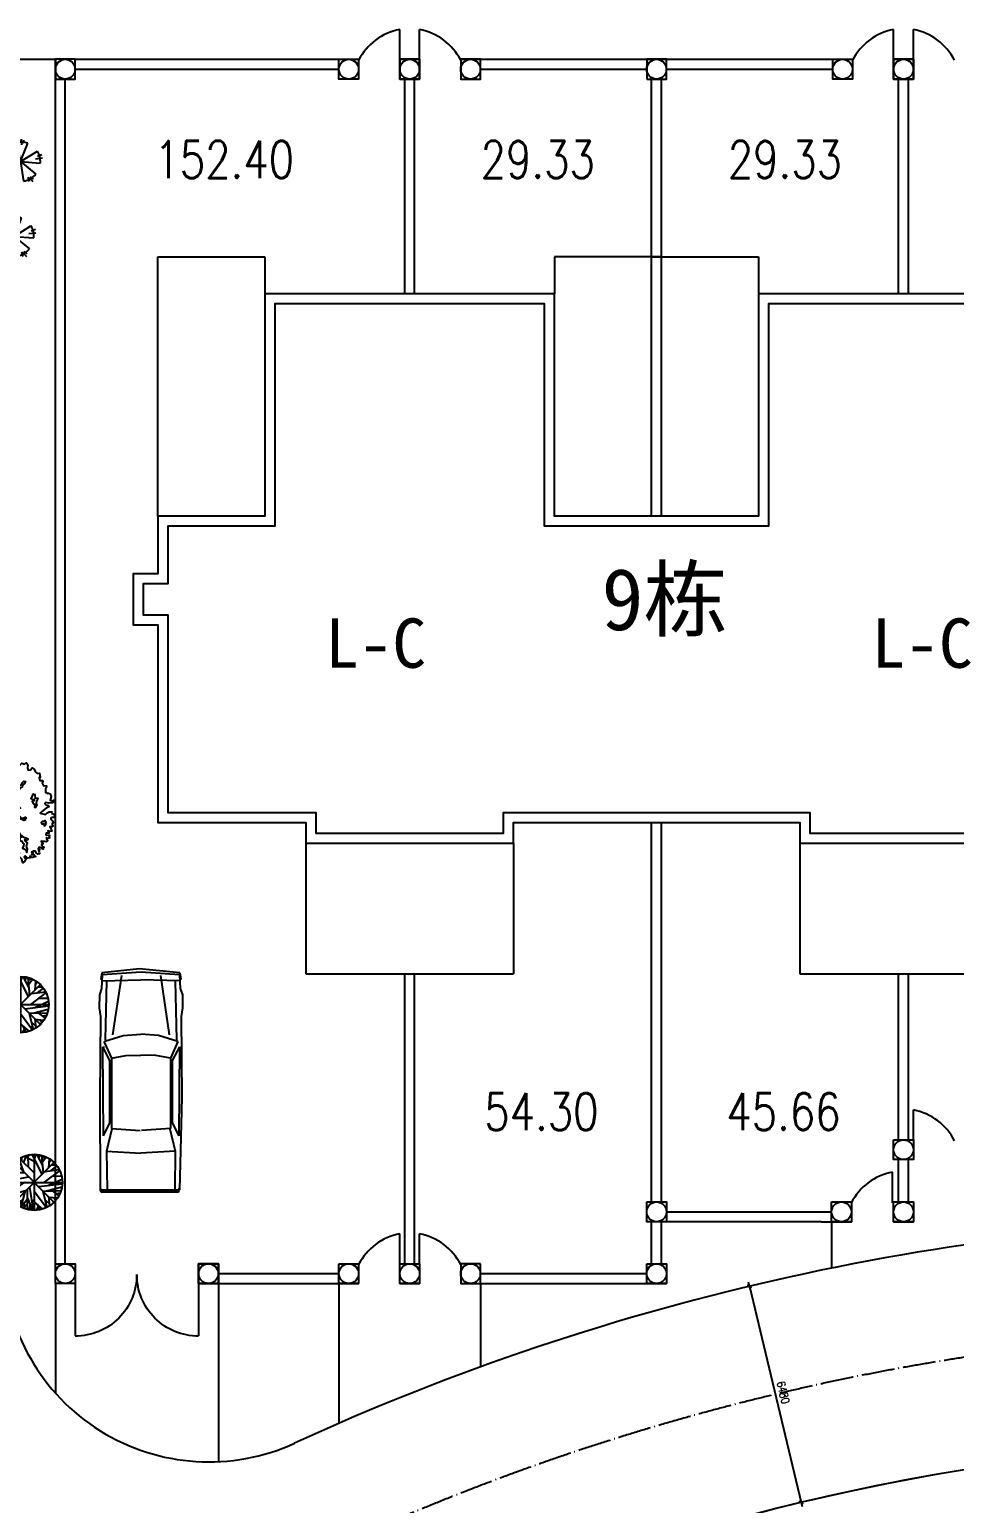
# Model space of a CAD drawing. Extents: x 1035948 to 1665131, y -158296 to 142149.
# Drawn here: x 1466764 to 1493738, y -40673 to 2300 of the extents above; entities that cross this region are included whole.
import ezdxf
from ezdxf.enums import TextEntityAlignment as Align

# ---------------------------------------------------------------- set-up
doc = ezdxf.new("R2010")
doc.units = 0
doc.header["$LTSCALE"] = 200
doc.header["$MEASUREMENT"] = 0
doc.linetypes.add('ACAD_ISO04W100', pattern=[30.5, 24, -3, 0.5, -3])
doc.layers.get('0').update_dxf_attribs({"linetype": 'CONTINUOUS'})
doc.layers.get('DEFPOINTS').update_dxf_attribs({"linetype": 'CONTINUOUS'})
for name, color, linetype in [('CH1', 7, 'CONTINUOUS'), ('DL', 21, 'CONTINUOUS'), ('LH', 62, 'CONTINUOUS'), ('LMLK', 123, 'CONTINUOUS'), ('WINDOW', 2, 'CONTINUOUS'), ('WLL1', 7, 'CONTINUOUS'), ('ZXX', 6, 'ACAD_ISO04W100'), ('凤尾兰', 7, 'CONTINUOUS'), ('合欢', 7, 'CONTINUOUS'), ('红枫', 7, 'CONTINUOUS'), ('院子', 140, 'CONTINUOUS')]:
    doc.layers.add(name, color=color, linetype=linetype)
doc.styles.add('DIM', font='txt')
doc.styles.add('DIM_FONT', font='SIMPLEX.shx', dxfattribs={"width": 0.8})
doc.styles.add('H1', font='SimSun.ttf')
doc.dimstyles.new('DIMN80', dxfattribs={"dimscale": 0.8, "dimtxt": 300, "dimasz": 1, "dimexe": 250, "dimexo": 300, "dimgap": 150, "dimtad": 1, "dimdec": 0, "dimzin": 0, "dimdsep": 46, "dimtxsty": 'DIM_FONT', "dimblk": '_DIMX', "dimcen": 0.09, "dimclrt": 7, "dimadec": 0, "dimazin": 0, "dimtfac": 1, "dimtdec": 0, "dimtix": 1, "dimtmove": 2, "dimatfit": 3, "dimldrblk": '_DIMX', "dimfxl": 0, "dimtolj": 1, "dimtzin": 0, "dimarcsym": 0})

# ---------------------------------------------------------------- blocks, each defined once
blk = doc.blocks.new('ZW08')
at = {"layer": '红枫', "color": 1}
for p, q in [((-9, 1990), (-9, -1812)), ((-1588, 1129), (-1047, 1129)), ((-1460, 1300), (-1293, 1136)), ((-1399, 1243), (-1415, 1365)), ((1322, 1420), (-1339, -1242)), ((1322, -1242), (-1339, 1420)), ((-1282, 1501), (-1164, 1458)), ((-1181, 1579), (-1125, 1215)), ((-1042, 1687), (-746, 836)), ((-997, 1708), (-16, 728)), ((-847, 1565), (-841, 1794)), ((-707, 1422), (-534, 1915)), ((-679, 1858), (-10, 1515)), ((-406, 1830), (-261, 1973)), ((-400, 1107), (-406, 1951)), ((-177, 1980), (514, 621)), ((68, 1830), (-55, 1987)), ((7, 1629), (107, 1980)), ((570, 1215), (163, 1980)), ((302, 1722), (397, 1944)), ((615, 707), (509, 1915)), ((531, 1708), (726, 1837)), ((553, 1472), (799, 1808)), ((994, 1701), (949, 1057)), ((977, 1436), (1128, 1615)), ((1139, 886), (1541, 1200)), ((1167, 1265), (1468, 1279)), ((-1910, 89), (1892, 89)), ((-1901, 178), (-389, 471)), ((-1031, 743), (-1884, 385)), ((-1443, 85), (-1878, -230)), ((-1867, 492), (-1148, 328)), ((-1817, 657), (-1499, 557)), ((-1784, 750), (-668, 750)), ((-1745, 864), (-1521, 757)), ((-1739, -695), (-651, 92)), ((-1694, 957), (-1282, 750)), ((1713, 893), (654, 99)), ((732, 828), (1680, 957)), ((921, -123), (1875, 314)), ((1212, 514), (1836, 521)), ((-1901, -65), (-1728, -123)), ((-1862, -301), (-1164, -280)), ((-1817, -494), (-1443, -480)), ((-1678, -487), (-1767, -609)), ((-1694, -780), (-540, -437)), ((-1243, -830), (-1639, -880)), ((-1505, -523), (-1600, -745)), ((-1482, -866), (-1577, -973)), ((-1036, -938), (-1533, -1038)), ((-1148, -623), (-1404, -1195)), ((-640, -552), (-913, -1581)), ((-478, -387), (-473, -1738)), ((-473, -930), (-133, -1796)), ((-328, -230), (-88, -1803)), ((-10, -516), (810, -1617)), ((286, -201), (1881, -1)), ((581, -501), (838, -1603)), ((587, -501), (1808, -459)), ((827, -494), (1859, -223)), ((955, -866), (1016, -1495)), ((988, -902), (1563, -966)), ((1200, -487), (1652, -830)), ((1306, -945), (1451, -1116)), ((1446, -673), (1753, -616)), ((-1393, -1009), (-1488, -1095)), ((-791, -1109), (-1237, -1360)), ((-841, -1302), (-1109, -1452)), ((-473, -1059), (-886, -1588)), ((-473, -1410), (-802, -1631)), ((-690, -1352), (-640, -1688)), ((-278, -1417), (-372, -1767)), ((-211, -1581), (-306, -1774)), ((-205, -1059), (559, -1717)), ((258, -1595), (113, -1796)), ((180, -1388), (325, -1767)), ((715, -1066), (1111, -1445)), ((776, -1331), (721, -1653))]:
    blk.add_line(p, q, dxfattribs=at)
blk.add_circle((-9, 89), 1901, dxfattribs=at)
blk = doc.blocks.new('ZW04')
at = {"layer": '合欢', "color": 3, "linetype": 'ByBlock', "elevation": 4620}
for points in [[(-149, -2071), (-241, -2195), (-299, -2255), (-275, -2313), (-333, -2364), (-399, -2296), (-409, -2221), (-508, -2170), (-433, -2102), (-501, -2020), (-583, -1996), (-627, -2170), (-627, -2129), (-566, -2212), (-675, -2287), (-751, -2255), (-760, -2163), (-751, -2088), (-811, -2044), (-751, -2003), (-794, -1935), (-901, -1962), (-952, -2071), (-1020, -2095), (-986, -2163), (-1085, -2153), (-1129, -2112), (-1112, -2027), (-1129, -1952), (-1085, -1870), (-1129, -1828), (-1194, -1819), (-1146, -1727), (-1054, -1644), (-1010, -1518), (-1003, -1409), (-935, -1317), (-1044, -1358), (-1078, -1501), (-1146, -1450), (-1245, -1501), (-1187, -1559), (-1304, -1676), (-1420, -1744), (-1338, -1853), (-1471, -1894), (-1488, -1811), (-1573, -1727), (-1621, -1768), (-1665, -1676), (-1604, -1627), (-1689, -1576), (-1638, -1460), (-1522, -1375), (-1529, -1266), (-1621, -1249), (-1648, -1341), (-1748, -1477), (-1798, -1416), (-1874, -1467), (-1915, -1450), (-1881, -1341), (-1932, -1334), (-1990, -1358), (-1990, -1300), (-1990, -1232), (-2024, -1200), (-1949, -1142), (-2058, -1125), (-2116, -1183), (-2157, -1091), (-2116, -1057), (-2107, -948), (-2225, -897), (-2216, -958), (-2276, -973), (-2308, -849), (-2250, -815), (-2174, -723), (-2225, -682), (-2150, -638), (-2157, -572), (-2259, -572), (-2301, -665), (-2352, -614), (-2342, -539), (-2267, -488), (-2291, -412), (-2216, -354), (-2140, -262), (-2124, -313), (-2250, -245), (-2250, -129), (-2318, -95), (-2301, -153), (-2359, -194), (-2393, -170), (-2492, 39), (-2383, 114), (-2267, 123), (-2216, 97), (-2167, 165), (-2065, 140), (-1983, 172), (-1932, 233), (-2024, 274), (-2124, 250), (-2191, 332), (-2242, 298), (-2318, 264), (-2492, 342), (-2410, 424), (-2335, 492), (-2383, 550), (-2335, 608), (-2400, 708), (-2376, 793), (-2276, 861), (-2184, 793), (-2092, 834), (-1990, 793), (-1915, 768), (-1874, 817), (-1990, 875), (-1939, 926), (-2000, 953), (-2107, 936), (-2107, 1052), (-2024, 1168), (-2107, 1236), (-2031, 1287), (-1966, 1319), (-1932, 1404), (-1881, 1379), (-1772, 1394), (-1714, 1404), (-1689, 1379), (-1631, 1428), (-1757, 1530), (-1832, 1496), (-1789, 1646), (-1689, 1646), (-1648, 1721), (-1556, 1697), (-1529, 1639), (-1454, 1714), (-1512, 1796), (-1512, 1806), (-1447, 1855), (-1389, 1789), (-1287, 1855), (-1296, 1906), (-1245, 1947), (-1221, 1898), (-1112, 1889), (-1153, 2049), (-1071, 2049), (-986, 2049), (-969, 2097), (-935, 2148), (-894, 2158), (-760, 2182), (-743, 2206), (-726, 2189), (-634, 2141), (-610, 2233), (-576, 2274), (-525, 2182), (-399, 2097), (-399, 2015), (-307, 1906), (-367, 1847), (-231, 1847), (-166, 1906), (-282, 1990), (-231, 2022), (-231, 2124), (-307, 2158), (-292, 2240), (-258, 2274), (-190, 2383), (-139, 2308), (-16, 2274), (18, 2417), (152, 2391), (186, 2281), (169, 2223), (244, 2189), (261, 2066), (319, 2049), (370, 2083), (487, 2158), (513, 2240), (571, 2291), (639, 2264), (664, 2189), (671, 2056), (739, 2066), (814, 2141), (930, 2097), (1015, 2148), (1066, 2073), (1049, 1930), (1081, 1838), (1183, 1855), (1248, 1940), (1333, 1889), (1391, 1763), (1483, 1704), (1568, 1721), (1585, 1537), (1551, 1530), (1576, 1404), (1627, 1404), (1692, 1411), (1709, 1387), (1709, 1379), (1678, 1287), (1736, 1185), (1767, 1195), (1852, 1185), (1852, 1135), (1811, 1052), (1818, 902), (1845, 902), (1903, 861), (1944, 868), (2012, 844), (2061, 734), (2020, 574), (2112, 533), (2163, 574), (2163, 499), (2104, 465), (1952, 448), (1835, 475), (1794, 424), (1828, 373), (1944, 356), (1952, 291), (1845, 233), (1644, 80), (1593, 22), (1818, -27), (1886, 39), (1978, 89), (2078, 80), (2071, 31)], [(2071, 31), (2170, -10), (2211, -95), (2163, -163), (2104, -163), (2037, -180), (2037, -221), (2112, -296), (2146, -395), (2104, -412), (2104, -454), (2136, -505), (2071, -555), (2003, -546), (2012, -580), (2071, -672), (2078, -730), (2003, -747), (1920, -723), (1969, -815), (1845, -822), (1835, -890), (1920, -907), (1986, -907), (1978, -999), (1995, -1023), (1920, -1040), (1852, -999), (1852, -1065), (1920, -1133), (1852, -1183), (1784, -1167), (1719, -1167), (1634, -1157), (1651, -1217), (1719, -1249), (1651, -1310), (1709, -1385), (1767, -1409), (1719, -1433), (1719, -1491), (1644, -1450), (1568, -1409), (1508, -1484), (1576, -1518), (1517, -1542), (1551, -1618), (1568, -1693), (1493, -1710), (1425, -1651), (1391, -1584), (1316, -1584), (1224, -1618), (1292, -1651), (1224, -1719), (1326, -1719), (1350, -1785), (1401, -1802), (1309, -1828), (1248, -1853), (1200, -1802), (1149, -1795), (1173, -1860), (1091, -1870), (1040, -1870), (1006, -1819), (964, -1778), (913, -1819), (964, -1870), (998, -1921), (940, -2003), (865, -2078), (838, -2044), (821, -1911), (746, -1843), (671, -1795), (722, -1651), (588, -1744), (613, -1870), (671, -1962), (622, -2071), (688, -2129), (613, -2187), (537, -2187), (554, -2088), (537, -1986), (438, -1836), (387, -1986), (421, -2071), (353, -2246), (363, -2287), (261, -2313), (212, -2221), (195, -2112), (103, -2078), (18, -2003), (-33, -2088), (11, -2246), (-64, -2313), (-149, -2262), (-108, -2180), (-149, -2071)]]:
    blk.add_lwpolyline(points, dxfattribs=at)
at = {"layer": '合欢', "color": 6, "linetype": 'ByBlock', "elevation": 4620}
for points in [[(28, 2107), (94, 1990), (129, 2031), (153, 1939), (53, 1914), (-31, 2031)], [(-813, 1314), (-785, 1370), (-869, 1482), (-925, 1454), (-1037, 1509), (-1066, 1538), (-1009, 1622), (-1066, 1679), (-1263, 1509), (-1179, 1314), (-1066, 1314), (-982, 1201), (-925, 1201), (-898, 1286)], [(114, 1398), (199, 1314), (339, 1398), (255, 1482), (283, 1509), (452, 1509), (479, 1679), (452, 1763), (339, 1735), (283, 1706), (199, 1679), (142, 1735), (87, 1679), (171, 1567), (114, 1509)], [(-1831, 1161), (-1773, 1111), (-1723, 1152), (-1639, 1161), (-1597, 1236), (-1479, 1202), (-1563, 1135), (-1630, 1094), (-1546, 1051), (-1673, 1010), (-1764, 1010), (-1798, 1077), (-1874, 1018)], [(1434, 441), (1451, 532), (1510, 649), (1393, 666), (1384, 800), (1283, 826), (1259, 750), (1192, 642), (1250, 608), (1343, 616), (1335, 541), (1259, 515), (1309, 416), (1376, 381), (1350, 273), (1410, 265), (1469, 374)], [(-1924, -422), (-1814, -371), (-1731, -405), (-1647, -364), (-1606, -330), (-1513, -379), (-1606, -431), (-1589, -498), (-1513, -446), (-1421, -364), (-1338, -230), (-1237, -245), (-1187, -204), (-1120, -120), (-1128, -271), (-1053, -280), (-1044, -154), (-994, -103), (-1019, -53), (-960, 31), (-1044, 64), (-1144, 22), (-1245, 39), (-1295, 14), (-1396, 31), (-1338, 89), (-1362, 139), (-1446, 89), (-1522, 22), (-1479, -62), (-1572, -120), (-1639, -120), (-1664, -187), (-1513, -170), (-1371, -137), (-1446, -230), (-1546, -221), (-1689, -245), (-1764, -304)], [(-642, -355), (-701, -431), (-692, -597), (-617, -699), (-584, -664), (-558, -748), (-651, -840), (-684, -740), (-768, -748), (-759, -857), (-843, -974), (-919, -974), (-885, -832), (-910, -673), (-818, -597), (-793, -446), (-826, -355), (-751, -321)], [(1853, -397), (1786, -280), (1745, -321), (1678, -321), (1627, -371), (1694, -438), (1745, -405), (1761, -513), (1803, -489)], [(-1318, -1187), (-1290, -1102), (-1234, -933), (-1318, -906), (-1375, -906), (-1347, -991), (-1347, -1046), (-1431, -1102)], [(226, -1608), (310, -1608), (283, -1440), (226, -1411), (171, -1243), (199, -1130), (114, -1187), (142, -1383), (87, -1411), (2, -1411), (2, -1495), (171, -1524), (171, -1637), (226, -1749)], [(1008, -1375), (1049, -1226), (965, -1159), (941, -1083), (1000, -1116), (1091, -1075), (1032, -1049), (898, -1008), (823, -924), (814, -982), (732, -815), (630, -723), (639, -824), (648, -958), (689, -915), (740, -1033), (706, -1107), (814, -1159), (857, -1241), (907, -1267), (890, -1351), (840, -1451), (898, -1485), (991, -1535), (1024, -1636), (1049, -1502)], [(-441, -1753), (-467, -1660), (-517, -1627), (-450, -1593), (-534, -1526), (-575, -1576), (-660, -1561), (-701, -1627), (-593, -1712), (-575, -1645), (-500, -1770), (-617, -1828), (-508, -1912), (-357, -1820)]]:
    blk.add_lwpolyline(points, close=True, dxfattribs=at)
at = {"layer": '合欢', "color": 3, "linetype": 'ByBlock', "elevation": 4620}
blk.add_lwpolyline([(-131, 206), (-131, 131), (-31, 39), (28, 64), (94, 22), (170, -20), (211, 5), (304, 14), (345, -45), (412, -28), (496, -36), (546, -87), (563, -129), (656, -137), (732, -112), (807, -187), (898, -170), (957, -137), (1000, -170), (991, -196), (941, -237), (965, -263), (907, -288), (840, -263), (747, -213), (689, -245), (622, -271), (539, -221), (522, -154), (447, -154), (354, -213), (388, -297), (388, -405), (345, -397), (313, -455), (254, -530), (278, -623), (220, -656), (179, -706), (94, -757), (-14, -932), (-31, -874), (-31, -757), (28, -690), (19, -614), (77, -580), (112, -513), (70, -405), (86, -330), (129, -379), (187, -431), (153, -463), (196, -481), (278, -379), (204, -355), (220, -254), (179, -129), (129, -196), (53, -204), (3, -312), (-89, -321), (-106, -364), (-173, -422), (-173, -312), (-139, -237), (-115, -263), (-81, -179), (-173, -120), (-249, -170), (-333, -146), (-416, -79), (-500, -103), (-526, -154), (-593, -196), (-642, -120), (-651, 14), (-593, 47), (-541, 22), (-424, -3), (-357, 22), (-307, 89), (-357, 215), (-392, 247), (-467, 307), (-416, 357), (-500, 474), (-550, 433), (-608, 374), (-660, 508), (-726, 491), (-809, 491), (-843, 457), (-860, 407), (-943, 381), (-1019, 465), (-1077, 550), (-1137, 558), (-1137, 649), (-1070, 675), (-1027, 634), (-943, 642), (-876, 625), (-869, 591), (-818, 575), (-759, 616), (-684, 675), (-601, 649), (-642, 599), (-593, 575), (-517, 599), (-467, 683), (-483, 809), (-567, 817), (-558, 926), (-467, 993), (-407, 1027), (-424, 1111), (-491, 1169), (-550, 1152), (-601, 1060), (-651, 1085), (-601, 1219), (-584, 1345), (-651, 1411), (-508, 1420), (-500, 1319), (-459, 1260), (-374, 1228), (-325, 1060), (-249, 1111), (-215, 1051), (-299, 1035), (-299, 943), (-215, 943), (-148, 901), (-258, 826), (-307, 901), (-366, 850), (-340, 776), (-273, 666), (-333, 616), (-307, 558), (-258, 550), (-215, 541), (-115, 649), (-48, 616), (86, 550), (103, 608), (161, 591), (196, 541), (112, 483), (36, 448), (86, 398), (153, 424), (220, 483), (330, 491), (295, 575), (345, 634), (304, 768), (354, 792), (421, 750), (455, 776), (472, 850), (421, 977), (488, 1027), (581, 1068), (613, 1144), (697, 1202), (773, 1202), (814, 1245), (840, 1327), (898, 1379), (974, 1370), (924, 1278), (848, 1202), (831, 1118), (732, 1068), (606, 876), (589, 768), (555, 701), (522, 716), (455, 616), (514, 575), (656, 591), (598, 416), (488, 448), (412, 433), (479, 314), (715, 273), (756, 232), (639, 198), (397, 290), (304, 390), (211, 340), (271, 256), (129, 232), (70, 349), (-57, 390), (-14, 299), (-98, 290), (-148, 282)], close=True, dxfattribs=at)
blk = doc.blocks.new('ZW14')
at = {"layer": '凤尾兰', "color": 3}
for q in [(-1089, 1201), (-289, 1609), (605, 1522), (-1560, 348), (-1483, -540), (-798, -1344), (1368, 883), (243, -1545), (1252, -970), (1605, -79)]:
    blk.add_line((9, 37), q, dxfattribs=at)
for points in [[(-42, 1733), (-12, 1553)], [(58, 1862), (68, 1404)], [(237, 1762), (187, 1514)], [(-1705, 757), (-1147, 578)], [(-1486, 847), (-1316, 767)], [(-1446, 996), (-1197, 777)], [(1203, 270), (1771, 329)], [(1373, 488), (1721, 618)], [(-1406, -1044), (-1147, -875)], [(-1227, -1174), (-928, -805)], [(785, -1174), (1024, -1373)], [(596, -1213), (705, -1582)], [(695, -1273), (994, -1582)]]:
    blk.add_lwpolyline(points, dxfattribs=at)
for start, end in [(133.34534, 168.79343), (68.14374, 100.76711), (355.83311, 31.88748), (201.1526, 239.68261), (278.40482, 320.96423)]:
    blk.add_arc((9, 37), 1600, start, end, dxfattribs=at)
at = {"layer": '凤尾兰', "color": 3, "style": 'DIM_FONT', "width": 0.8, "flags": 9}
for tag in ['YSIZE', 'XSIZE']:
    blk.add_attdef(tag, (0, 80), '', height=0.5, dxfattribs=at)
at = {"layer": '凤尾兰', "color": 3, "width": 0.8, "flags": 9}
for tag in ['YSIZE', 'XSIZE']:
    blk.add_attdef(tag, (159, 228), '', height=0.5, dxfattribs=at)
blk = doc.blocks.new('M_F31')
for p, q in [((17, 943), (-81, -40)), ((62, 933), (0, 0)), ((17, 943), (167, 969)), ((62, 933), (397, 951)), ((167, 969), (187, 944)), ((209, 942), (187, -4)), ((205, 831), (1645, 862)), ((397, 951), (544, 1005)), ((544, 1005), (863, 1010)), ((863, 1010), (1071, 978)), ((1071, 978), (3045, 992)), ((1685, 895), (1534, 426)), ((1685, 895), (2090, 713)), ((1813, 931), (2142, 758)), ((1813, 931), (3975, 914)), ((2142, 758), (3656, 758)), ((3045, 992), (5289, 933)), ((3656, 758), (3975, 914)), ((3800, 698), (4344, 832)), ((4344, 832), (4396, -6)), ((4344, 832), (5286, 817)), ((5291, 884), (5291, -942)), ((5338, 883), (5338, -942)), ((80, 469), (1520, 684)), ((1534, 426), (1501, -3)), ((2023, 359), (2010, -4)), ((2090, 713), (2023, 359)), ((2090, 713), (3799, 713)), ((3799, 713), (3842, 9)), ((0, 0), (62, -942)), ((-81, -40), (17, -952)), ((209, -951), (187, -5)), ((1534, -434), (1501, -5)), ((2023, -368), (2010, -5)), ((3799, -722), (3842, -18)), ((4344, -841), (4396, -3)), ((80, -478), (1520, -693)), ((1676, -877), (1534, -434)), ((2090, -722), (2023, -368)), ((3800, -707), (4344, -841)), ((17, -952), (167, -978)), ((62, -942), (397, -960)), ((167, -978), (187, -953)), ((205, -840), (1645, -871)), ((397, -960), (544, -1014)), ((544, -1014), (863, -1018)), ((863, -1018), (1071, -987)), ((1071, -987), (3045, -1000)), ((1710, -892), (2090, -722)), ((1813, -940), (2142, -767)), ((1813, -940), (3975, -923)), ((2090, -722), (3799, -722)), ((2142, -767), (3656, -767)), ((3045, -1000), (5288, -992)), ((3656, -767), (3975, -923)), ((4344, -841), (5286, -826))]:
    blk.add_line(p, q)
for centre, radius, start, end in [((1700, 861), 25, 65.7961, 162.2571), ((5241, 884), 50, 0, 88.5082), ((5288, 883), 50, 0, 88.5082), ((200, -4), 12.5, 178.7004, 181.2996), ((1514, -4), 12.5, 175.5855, 184.4145), ((2022, -4), 12.5, 177.991, 182.009), ((1700, -870), 25, 197.7429, 294.2039), ((1828, -904), 12.5, 116.9382, 269.53), ((5241, -942), 50, 270.2142, 0), ((5288, -942), 50, 270.2142, 360)]:
    blk.add_arc(centre, radius, start, end)
at = {"linetype": 'Continuous', "style": 'DIM', "flags": 9}
for tag in ['XSIZE', 'YSIZE']:
    blk.add_attdef(tag, (0, 0), '', height=0.5, dxfattribs=at)
blk = doc.blocks.new('_DIMX')
blk.add_line((-150, 0), (150, 0))
at = {"const_width": 50}
blk.add_lwpolyline([(-70, -70), (70, 70)], dxfattribs=at)
blk = doc.blocks.new('*D612')
at = {"layer": 'DEFPOINTS', "color": 0}
for p in [(1487758, -34340), (1489264, -40643), (1489264, -40643)]:
    blk.add_point(p, dxfattribs=at)
at = {"layer": 'WLL1', "color": 0, "lineweight": -2}
for p, q in [((1487758, -34341), (1489264, -40642)), ((1487992, -34284), (1487953, -34294)), ((1489497, -40587), (1489458, -40596))]:
    blk.add_line(p, q, dxfattribs=at)
at = {"layer": 'WLL1', "color": 0, "lineweight": -2, "xscale": 0.8, "yscale": 0.8, "zscale": 0.8}
for p, rotation in [((1487758, -34340), 103.4365370263945), ((1489264, -40643), 283.4365370263945)]:
    blk.add_blockref('_DIMX', p, dxfattribs=dict(at, rotation=rotation))
at = {"layer": 'WLL1', "color": 7, "insert": (1488744, -37436), "char_height": 240, "attachment_point": 5, "rotation": 283.4365, "style": 'DIM_FONT'}
blk.add_mtext('\\A1;6480', dxfattribs=at)
blk = doc.blocks.new('M_A3PTU')
for p, q in [((-0.5, 0), (-0.499, -0.498)), ((0.5, 0), (0.499, -0.498))]:
    blk.add_line(p, q)
for centre, start, end in [((-0.498, -0.001), 269.885, 0.0763), ((0.498, -0.001), 179.9237, 270.115)]:
    blk.add_arc(centre, 0.498, start, end)

msp = doc.modelspace()

# ---------------------------------------------------------------- linework, layer by layer
at = {"layer": 'CH1'}
for p, q in [((1470506.90889, -4329.74546, -27056.10778), (1473626.90889, -4329.74546, -27056.10778)), ((1470506.90889, -11889.74546, -27056.10778), (1470506.90889, -4329.74546, -27056.10778)), ((1470506.90889, -4329.74546, -27056.10778), (1473626.90889, -4329.74546, -27056.10778)), ((1470506.90889, -11889.74546, -27056.10778), (1470506.90889, -4329.74546, -27056.10778)), ((1470506.90889, -11889.74546, -27056.10778), (1470506.90889, -4329.74546, -27056.10778)), ((1470506.90889, -4329.74546, -27056.10778), (1473626.90889, -4329.74546, -27056.10778)), ((1473626.90889, -4329.74546, -27056.10778), (1473626.90889, -5409.74546, -27056.10778)), ((1473626.90889, -4329.74546, -27056.10778), (1473626.90889, -5409.74546, -27056.10778)), ((1473626.90889, -4329.74546, -27056.10778), (1473626.90889, -5409.74546, -27056.10778)), ((1485194.90889, -4329.74546, -27056.10778), (1482074.90889, -4329.74546, -27056.10778)), ((1482074.90889, -4329.74546, -27056.10778), (1482074.90889, -5409.74546, -27056.10778)), ((1485194.90889, -4329.74546, -27056.10778), (1482074.90889, -4329.74546, -27056.10778)), ((1482074.90889, -4329.74546, -27056.10778), (1482074.90889, -5409.74546, -27056.10778)), ((1482074.90889, -4329.74546, -27056.10778), (1482074.90889, -5409.74546, -27056.10778)), ((1485194.90889, -4329.74546, -27056.10778), (1482074.90889, -4329.74546, -27056.10778)), ((1484906.90889, -4329.74546, -27056.10778), (1488026.90889, -4329.74546, -27056.10778)), ((1484906.90889, -4329.74546, -27056.10778), (1488026.90889, -4329.74546, -27056.10778)), ((1484906.90889, -4329.74546, -27056.10778), (1488026.90889, -4329.74546, -27056.10778)), ((1488026.90889, -4329.74546, -27056.10778), (1488026.90889, -5409.74546, -27056.10778)), ((1488026.90889, -4329.74546, -27056.10778), (1488026.90889, -5409.74546, -27056.10778)), ((1488026.90889, -4329.74546, -27056.10778), (1488026.90889, -5409.74546, -27056.10778)), ((1474826.90889, -21417.74546, -27056.10778), (1474826.90889, -23558.13668, -27056.10778)), ((1474826.90889, -21417.74546, -27056.10778), (1474826.90889, -23558.13668, -27056.10778)), ((1474826.90889, -21417.74546, -27056.10778), (1474826.90889, -25233.74546, -27056.10778)), ((1480874.90889, -21417.74546, -27056.10778), (1480874.90889, -23558.13668, -27056.10778)), ((1480874.90889, -21417.74546, -27056.10778), (1480874.90889, -23558.13668, -27056.10778)), ((1480874.90889, -21417.74546, -27056.10778), (1480874.90889, -25233.74546, -27056.10778)), ((1489226.90889, -21417.74546, -27056.10778), (1489226.90889, -23558.13668, -27056.10778)), ((1489226.90889, -21417.74546, -27056.10778), (1489226.90889, -23558.13668, -27056.10778)), ((1489226.90889, -21417.74546, -27056.10778), (1489226.90889, -25233.74546, -27056.10778)), ((1474826.90889, -25233.74546, -27056.10778), (1480874.90889, -25233.74546, -27056.10778)), ((1489226.90889, -25233.74546, -27056.10778), (1495274.90889, -25233.74546, -27056.10778))]:
    msp.add_line(p, q, dxfattribs=at)
at = {"layer": 'DL'}
for p, q in [((1465832.07416, 1430.25454), (1467520.38722, 1430.25454)), ((1465832.07416, 1430.25454), (1467520.38722, 1430.25454)), ((1465832.07416, 1430.25454), (1467520.38722, 1430.25454)), ((1465832.07416, 1430.25454), (1467520.38722, 1430.25454)), ((1490153.70816, -32457.74546), (1490153.70816, -33810.72129)), ((1467520.38722, -34257.74546), (1467520.38722, -37453.15213)), ((1467520.38722, -34257.74546), (1467520.38722, -37453.15213)), ((1472271.53435, -34257.74546), (1472271.53435, -39451.70592)), ((1475786.83085, -34257.74546), (1475786.83085, -38336.71377)), ((1479914.98694, -34257.74546), (1479914.98694, -36692.30678))]:
    msp.add_line(p, q, dxfattribs=at)
for centre, radius, start, end in [((1504499.02325, -104412.53276), 72044.45744, 90.3774857952, 114.6111131507), ((1471996.85164, -33457.99677), 6000, 181.505145277, 294.611113151), ((1504499.02325, -104412.53276), 65564.45744, 87.2555415692, 130.2854321035), ((1504499.02325, -104412.53276), 65564.45744, 95.3767803373, 105.6695798536)]:
    msp.add_arc(centre, radius, start, end, dxfattribs=at)
at = {"layer": 'LH'}
for points in [[(1467520.38722, 854.25454), (1468096.38722, 854.25454), (1468096.38722, 1430.25454), (1467520.38722, 1430.25454)], [(1467520.38722, 854.25454), (1468096.38722, 854.25454), (1468096.38722, 1430.25454), (1467520.38722, 1430.25454)], [(1467520.38722, 854.25454), (1468096.38722, 854.25454), (1468096.38722, 1430.25454), (1467520.38722, 1430.25454)], [(1467520.38722, 854.25454), (1468096.38722, 854.25454), (1468096.38722, 1430.25454), (1467520.38722, 1430.25454)], [(1467520.38722, 854.25454), (1468096.38722, 854.25454), (1468096.38722, 1430.25454), (1467520.38722, 1430.25454)], [(1467520.38722, 854.25454), (1468096.38722, 854.25454), (1468096.38722, 1430.25454), (1467520.38722, 1430.25454)], [(1475786.83085, 1430.25454), (1476362.83085, 1430.25454), (1476362.83085, 854.25454), (1475786.83085, 854.25454)], [(1475786.83085, 1430.25454), (1476362.83085, 1430.25454), (1476362.83085, 854.25454), (1475786.83085, 854.25454)], [(1475786.83085, 1430.25454), (1476362.83085, 1430.25454), (1476362.83085, 854.25454), (1475786.83085, 854.25454)], [(1475786.83085, 1430.25454), (1476362.83085, 1430.25454), (1476362.83085, 854.25454), (1475786.83085, 854.25454)], [(1475786.83085, 1430.25454), (1476362.83085, 1430.25454), (1476362.83085, 854.25454), (1475786.83085, 854.25454)], [(1475786.83085, 1430.25454), (1476362.83085, 1430.25454), (1476362.83085, 854.25454), (1475786.83085, 854.25454)], [(1477562.90889, 1430.25454), (1478138.90889, 1430.25454), (1478138.90889, 854.25454), (1477562.90889, 854.25454)], [(1477562.90889, 854.25454), (1478138.90889, 854.25454), (1478138.90889, 1430.25454), (1477562.90889, 1430.25454)], [(1477562.90889, 1430.25454), (1478138.90889, 1430.25454), (1478138.90889, 854.25454), (1477562.90889, 854.25454)], [(1477562.90889, 854.25454), (1478138.90889, 854.25454), (1478138.90889, 1430.25454), (1477562.90889, 1430.25454)], [(1477562.90889, 854.25454), (1478138.90889, 854.25454), (1478138.90889, 1430.25454), (1477562.90889, 1430.25454)], [(1477562.90889, 1430.25454), (1478138.90889, 1430.25454), (1478138.90889, 854.25454), (1477562.90889, 854.25454)], [(1477562.90889, 854.25454), (1478138.90889, 854.25454), (1478138.90889, 1430.25454), (1477562.90889, 1430.25454)], [(1477562.90889, 1430.25454), (1478138.90889, 1430.25454), (1478138.90889, 854.25454), (1477562.90889, 854.25454)], [(1477562.90889, 854.25454), (1478138.90889, 854.25454), (1478138.90889, 1430.25454), (1477562.90889, 1430.25454)], [(1477562.90889, 1430.25454), (1478138.90889, 1430.25454), (1478138.90889, 854.25454), (1477562.90889, 854.25454)], [(1477562.90889, 854.25454), (1478138.90889, 854.25454), (1478138.90889, 1430.25454), (1477562.90889, 1430.25454)], [(1477562.90889, 1430.25454), (1478138.90889, 1430.25454), (1478138.90889, 854.25454), (1477562.90889, 854.25454)], [(1479914.98694, 1430.25454), (1479338.98694, 1430.25454), (1479338.98694, 854.25454), (1479914.98694, 854.25454)], [(1479914.98694, 1430.25454), (1479338.98694, 1430.25454), (1479338.98694, 854.25454), (1479914.98694, 854.25454)], [(1479914.98694, 1430.25454), (1479338.98694, 1430.25454), (1479338.98694, 854.25454), (1479914.98694, 854.25454)], [(1479914.98694, 1430.25454), (1479338.98694, 1430.25454), (1479338.98694, 854.25454), (1479914.98694, 854.25454)], [(1479914.98694, 1430.25454), (1479338.98694, 1430.25454), (1479338.98694, 854.25454), (1479914.98694, 854.25454)], [(1479914.98694, 1430.25454), (1479338.98694, 1430.25454), (1479338.98694, 854.25454), (1479914.98694, 854.25454)], [(1484762.90889, 854.25454), (1485338.90889, 854.25454), (1485338.90889, 1430.25454), (1484762.90889, 1430.25454)], [(1484762.90889, 854.25454), (1485338.90889, 854.25454), (1485338.90889, 1430.25454), (1484762.90889, 1430.25454)], [(1484762.90889, 854.25454), (1485338.90889, 854.25454), (1485338.90889, 1430.25454), (1484762.90889, 1430.25454)], [(1484762.90889, 854.25454), (1485338.90889, 854.25454), (1485338.90889, 1430.25454), (1484762.90889, 1430.25454)], [(1484762.90889, 854.25454), (1485338.90889, 854.25454), (1485338.90889, 1430.25454), (1484762.90889, 1430.25454)], [(1484762.90889, 854.25454), (1485338.90889, 854.25454), (1485338.90889, 1430.25454), (1484762.90889, 1430.25454)], [(1490186.83085, 1430.25454), (1490762.83085, 1430.25454), (1490762.83085, 854.25454), (1490186.83085, 854.25454)], [(1490186.83085, 1430.25454), (1490762.83085, 1430.25454), (1490762.83085, 854.25454), (1490186.83085, 854.25454)], [(1490186.83085, 1430.25454), (1490762.83085, 1430.25454), (1490762.83085, 854.25454), (1490186.83085, 854.25454)], [(1490186.83085, 1430.25454), (1490762.83085, 1430.25454), (1490762.83085, 854.25454), (1490186.83085, 854.25454)], [(1490186.83085, 1430.25454), (1490762.83085, 1430.25454), (1490762.83085, 854.25454), (1490186.83085, 854.25454)], [(1490186.83085, 1430.25454), (1490762.83085, 1430.25454), (1490762.83085, 854.25454), (1490186.83085, 854.25454)], [(1491962.90889, 1430.25454), (1492538.90889, 1430.25454), (1492538.90889, 854.25454), (1491962.90889, 854.25454)], [(1491962.90889, 854.25454), (1492538.90889, 854.25454), (1492538.90889, 1430.25454), (1491962.90889, 1430.25454)], [(1491962.90889, 854.25454), (1492538.90889, 854.25454), (1492538.90889, 1430.25454), (1491962.90889, 1430.25454)], [(1491962.90889, 1430.25454), (1492538.90889, 1430.25454), (1492538.90889, 854.25454), (1491962.90889, 854.25454)], [(1491962.90889, 854.25454), (1492538.90889, 854.25454), (1492538.90889, 1430.25454), (1491962.90889, 1430.25454)], [(1491962.90889, 854.25454), (1492538.90889, 854.25454), (1492538.90889, 1430.25454), (1491962.90889, 1430.25454)], [(1491962.90889, 854.25454), (1492538.90889, 854.25454), (1492538.90889, 1430.25454), (1491962.90889, 1430.25454)], [(1491962.90889, 854.25454), (1492538.90889, 854.25454), (1492538.90889, 1430.25454), (1491962.90889, 1430.25454)], [(1491962.90889, 1430.25454), (1492538.90889, 1430.25454), (1492538.90889, 854.25454), (1491962.90889, 854.25454)], [(1491962.90889, 854.25454), (1492538.90889, 854.25454), (1492538.90889, 1430.25454), (1491962.90889, 1430.25454)], [(1491962.90889, 854.25454), (1492538.90889, 854.25454), (1492538.90889, 1430.25454), (1491962.90889, 1430.25454)], [(1491962.90889, 1430.25454), (1492538.90889, 1430.25454), (1492538.90889, 854.25454), (1491962.90889, 854.25454)], [(1491962.90889, 854.25454), (1492538.90889, 854.25454), (1492538.90889, 1430.25454), (1491962.90889, 1430.25454)], [(1491962.90889, 854.25454), (1492538.90889, 854.25454), (1492538.90889, 1430.25454), (1491962.90889, 1430.25454)], [(1491962.90889, 1430.25454), (1492538.90889, 1430.25454), (1492538.90889, 854.25454), (1491962.90889, 854.25454)], [(1491962.90889, 854.25454), (1492538.90889, 854.25454), (1492538.90889, 1430.25454), (1491962.90889, 1430.25454)], [(1491962.90889, 854.25454), (1492538.90889, 854.25454), (1492538.90889, 1430.25454), (1491962.90889, 1430.25454)], [(1491962.90889, 1430.25454), (1492538.90889, 1430.25454), (1492538.90889, 854.25454), (1491962.90889, 854.25454)], [(1491962.90889, -30069.74546), (1492538.90889, -30069.74546), (1492538.90889, -30645.74546), (1491962.90889, -30645.74546)], [(1484764.01797, -31881.74546), (1485340.01797, -31881.74546), (1485340.01797, -32457.74546), (1484764.01797, -32457.74546)], [(1490153.70816, -31881.74546), (1490729.70816, -31881.74546), (1490729.70816, -32457.74546), (1490153.70816, -32457.74546)], [(1491962.90889, -31881.74546), (1492538.90889, -31881.74546), (1492538.90889, -32457.74546), (1491962.90889, -32457.74546)], [(1467520.38722, -33681.74546), (1468096.38722, -33681.74546), (1468096.38722, -34257.74546), (1467520.38722, -34257.74546)], [(1467520.38722, -33681.74546), (1468096.38722, -33681.74546), (1468096.38722, -34257.74546), (1467520.38722, -34257.74546)], [(1471695.53435, -33681.74546), (1472271.53435, -33681.74546), (1472271.53435, -34257.74546), (1471695.53435, -34257.74546)], [(1471695.53435, -33681.74546), (1472271.53435, -33681.74546), (1472271.53435, -34257.74546), (1471695.53435, -34257.74546)], [(1472271.53435, -33681.74546), (1471695.53435, -33681.74546), (1471695.53435, -34257.74546), (1472271.53435, -34257.74546)], [(1472271.53435, -33681.74546), (1471695.53435, -33681.74546), (1471695.53435, -34257.74546), (1472271.53435, -34257.74546)], [(1475786.83085, -33681.74546), (1476362.83085, -33681.74546), (1476362.83085, -34257.74546), (1475786.83085, -34257.74546)], [(1477562.90889, -33681.74546), (1478138.90889, -33681.74546), (1478138.90889, -34257.74546), (1477562.90889, -34257.74546)], [(1479914.98694, -33681.74546), (1479338.98694, -33681.74546), (1479338.98694, -34257.74546), (1479914.98694, -34257.74546)], [(1484762.90889, -33681.74546), (1485338.90889, -33681.74546), (1485338.90889, -34257.74546), (1484762.90889, -34257.74546)]]:
    msp.add_lwpolyline(points, close=True, dxfattribs=at)
for centre in [(1467808.38722, 1142.25454), (1467808.38722, 1142.25454), (1467808.38722, 1142.25454), (1467808.38722, 1142.25454), (1467808.38722, 1142.25454), (1467808.38722, 1142.25454), (1476074.83085, 1142.25454), (1476074.83085, 1142.25454), (1476074.83085, 1142.25454), (1476074.83085, 1142.25454), (1476074.83085, 1142.25454), (1476074.83085, 1142.25454), (1477850.90889, 1142.25454), (1477850.90889, 1142.25454), (1477850.90889, 1142.25454), (1477850.90889, 1142.25454), (1477850.90889, 1142.25454), (1477850.90889, 1142.25454), (1477850.90889, 1142.25454), (1477850.90889, 1142.25454), (1477850.90889, 1142.25454), (1477850.90889, 1142.25454), (1477850.90889, 1142.25454), (1477850.90889, 1142.25454), (1479626.98694, 1142.25454), (1479626.98694, 1142.25454), (1479626.98694, 1142.25454), (1479626.98694, 1142.25454), (1479626.98694, 1142.25454), (1479626.98694, 1142.25454), (1485050.90889, 1142.25454), (1485050.90889, 1142.25454), (1485050.90889, 1142.25454), (1485050.90889, 1142.25454), (1485050.90889, 1142.25454), (1485050.90889, 1142.25454), (1490474.83085, 1142.25454), (1490474.83085, 1142.25454), (1490474.83085, 1142.25454), (1490474.83085, 1142.25454), (1490474.83085, 1142.25454), (1490474.83085, 1142.25454), (1492250.90889, 1142.25454), (1492250.90889, 1142.25454), (1492250.90889, 1142.25454), (1492250.90889, 1142.25454), (1492250.90889, 1142.25454), (1492250.90889, 1142.25454), (1492250.90889, 1142.25454), (1492250.90889, 1142.25454), (1492250.90889, 1142.25454), (1492250.90889, 1142.25454), (1492250.90889, 1142.25454), (1492250.90889, 1142.25454), (1492250.90889, 1142.25454), (1492250.90889, 1142.25454), (1492250.90889, 1142.25454), (1492250.90889, 1142.25454), (1492250.90889, 1142.25454), (1492250.90889, 1142.25454), (1492250.90889, -30357.74546), (1485052.01797, -32169.74546), (1490441.70816, -32169.74546), (1492250.90889, -32169.74546), (1467808.38722, -33969.74546), (1467808.38722, -33969.74546), (1471983.53435, -33969.74546), (1471983.53435, -33969.74546), (1471983.53435, -33969.74546), (1471983.53435, -33969.74546), (1476074.83085, -33969.74546), (1477850.90889, -33969.74546), (1479626.98694, -33969.74546), (1485050.90889, -33969.74546)]:
    msp.add_circle(centre, 288, dxfattribs=at)
at = {"layer": 'LMLK', "elevation": -27056.10778}
for points in [[(1496474.90889, -5409.74546), (1488026.90889, -5409.74546), (1488026.90889, -11889.74546), (1482074.90889, -11889.74546), (1482074.90889, -5409.74546), (1473626.90889, -5409.74546), (1473626.90889, -11889.74546), (1470506.90889, -11889.74546), (1470506.90889, -13569.74546), (1469786.90889, -13569.74546), (1469786.90889, -15057.74546), (1470506.90889, -15057.74546), (1470506.90889, -20817.74546), (1474826.90889, -20817.74546), (1474826.90889, -21417.74546), (1480874.90889, -21417.74546), (1480874.90889, -20817.74546), (1489226.90889, -20817.74546), (1489226.90889, -21417.74546), (1495274.90889, -21417.74546)], [(1496474.90889, -5409.74546), (1488026.90889, -5409.74546), (1488026.90889, -11889.74546), (1482074.90889, -11889.74546), (1482074.90889, -5409.74546), (1473626.90889, -5409.74546), (1473626.90889, -11889.74546), (1470506.90889, -11889.74546), (1470506.90889, -13569.74546), (1469786.90889, -13569.74546), (1469786.90889, -15057.74546), (1470506.90889, -15057.74546), (1470506.90889, -20817.74546), (1474826.90889, -20817.74546), (1474826.90889, -21417.74546), (1480874.90889, -21417.74546), (1480874.90889, -20817.74546), (1489226.90889, -20817.74546), (1489226.90889, -21417.74546), (1495274.90889, -21417.74546)], [(1496474.90889, -5409.74546), (1488026.90889, -5409.74546), (1488026.90889, -11889.74546), (1482074.90889, -11889.74546), (1482074.90889, -5409.74546), (1473626.90889, -5409.74546), (1473626.90889, -11889.74546), (1470506.90889, -11889.74546), (1470506.90889, -13569.74546), (1469786.90889, -13569.74546), (1469786.90889, -15057.74546), (1470506.90889, -15057.74546), (1470506.90889, -20817.74546), (1474826.90889, -20817.74546), (1474826.90889, -21417.74546), (1480874.90889, -21417.74546), (1480874.90889, -20817.74546), (1489226.90889, -20817.74546), (1489226.90889, -21417.74546), (1495274.90889, -21417.74546)], [(1496186.90889, -5697.74546), (1488314.90889, -5697.74546), (1488314.90889, -12177.74546), (1481786.90889, -12177.74546), (1481786.90889, -5697.74546), (1473914.90889, -5697.74546), (1473914.90889, -12177.74546), (1470794.90889, -12177.74546), (1470794.90889, -13857.74546), (1470074.90889, -13857.74546), (1470074.90889, -14769.74546), (1470794.90889, -14769.74546), (1470794.90889, -20529.74546), (1475114.90889, -20529.74546), (1475114.90889, -21129.74546), (1480586.90889, -21129.74546), (1480586.90889, -20529.74546), (1489514.90889, -20529.74546), (1489514.90889, -21129.74546), (1494986.90889, -21129.74546)], [(1496186.90889, -5697.74546), (1488314.90889, -5697.74546), (1488314.90889, -12177.74546), (1481786.90889, -12177.74546), (1481786.90889, -5697.74546), (1473914.90889, -5697.74546), (1473914.90889, -12177.74546), (1470794.90889, -12177.74546), (1470794.90889, -13857.74546), (1470074.90889, -13857.74546), (1470074.90889, -14769.74546), (1470794.90889, -14769.74546), (1470794.90889, -20529.74546), (1475114.90889, -20529.74546), (1475114.90889, -21129.74546), (1480586.90889, -21129.74546), (1480586.90889, -20529.74546), (1489514.90889, -20529.74546), (1489514.90889, -21129.74546), (1494986.90889, -21129.74546)], [(1496186.90889, -5697.74546), (1488314.90889, -5697.74546), (1488314.90889, -12177.74546), (1481786.90889, -12177.74546), (1481786.90889, -5697.74546), (1473914.90889, -5697.74546), (1473914.90889, -12177.74546), (1470794.90889, -12177.74546), (1470794.90889, -13857.74546), (1470074.90889, -13857.74546), (1470074.90889, -14769.74546), (1470794.90889, -14769.74546), (1470794.90889, -20529.74546), (1475114.90889, -20529.74546), (1475114.90889, -21129.74546), (1480586.90889, -21129.74546), (1480586.90889, -20529.74546), (1489514.90889, -20529.74546), (1489514.90889, -21129.74546), (1494986.90889, -21129.74546)]]:
    msp.add_lwpolyline(points, dxfattribs=at)
at = {"layer": 'WINDOW'}
for p, q in [((1477561.69428, 1403.31572, -0.05647), (1477559.03864, 2300.05494, -0.05647)), ((1477561.69428, 1403.31572, -0.05647), (1477559.03864, 2300.05494, -0.05647)), ((1477561.69428, 1403.31572, -0.05647), (1477559.03864, 2300.05494, -0.05647)), ((1477561.69428, 1403.31572, -0.05647), (1477559.03864, 2300.05494, -0.05647)), ((1477561.69428, 1403.31572, -0.05647), (1477559.03864, 2300.05494, -0.05647)), ((1477561.69428, 1403.31572, -0.05647), (1477559.03864, 2300.05494, -0.05647)), ((1478137.59781, 1403.31572, -0.05647), (1478140.25346, 2300.05494, -0.05647)), ((1478137.59781, 1403.31572, -0.05647), (1478140.25346, 2300.05494, -0.05647)), ((1478137.59781, 1403.31572, -0.05647), (1478140.25346, 2300.05494, -0.05647)), ((1478137.59781, 1403.31572, -0.05647), (1478140.25346, 2300.05494, -0.05647)), ((1478137.59781, 1403.31572, -0.05647), (1478140.25346, 2300.05494, -0.05647)), ((1478137.59781, 1403.31572, -0.05647), (1478140.25346, 2300.05494, -0.05647)), ((1491961.69428, 1403.31572, -0.05647), (1491959.03863, 2300.05494, -0.05647)), ((1491961.69428, 1403.31572, -0.05647), (1491959.03863, 2300.05494, -0.05647)), ((1491961.69428, 1403.31572, -0.05647), (1491959.03863, 2300.05494, -0.05647)), ((1491961.69428, 1403.31572, -0.05647), (1491959.03863, 2300.05494, -0.05647)), ((1491961.69428, 1403.31572, -0.05647), (1491959.03864, 2300.05494, -0.05647)), ((1491961.69428, 1403.31572, -0.05647), (1491959.03864, 2300.05494, -0.05647)), ((1492537.59781, 1403.31572, -0.05647), (1492540.25346, 2300.05494, -0.05647)), ((1492537.59781, 1403.31572, -0.05647), (1492540.25346, 2300.05494, -0.05647)), ((1492537.59781, 1403.31572, -0.05647), (1492540.25346, 2300.05494, -0.05647)), ((1492537.59781, 1403.31572, -0.05647), (1492540.25346, 2300.05494, -0.05647)), ((1492537.59781, 1403.31572, -0.05647), (1492540.25346, 2300.05494, -0.05647)), ((1492537.59781, 1403.31572, -0.05647), (1492540.25346, 2300.05494, -0.05647)), ((1492537.64605, -30096.68428, -0.05647), (1492540.3017, -29199.94506, -0.05647)), ((1491928.57159, -31908.68428, -0.05647), (1491925.91595, -31011.94506, -0.05647)), ((1477561.69428, -33708.68428, -0.05647), (1477559.03864, -32811.94506, -0.05647)), ((1478137.59781, -33708.68428, -0.05647), (1478140.25346, -32811.94506, -0.05647))]:
    msp.add_line(p, q, dxfattribs=at)
for centre, start, end in [((1477879.21963, 624.60027, -0.05647), 100.818837398, 152.83738997), ((1477879.21963, 624.60027, -0.05647), 100.818837398, 152.83738997), ((1477879.21963, 624.60027, -0.05647), 100.818837398, 152.83738997), ((1477879.21963, 624.60027, -0.05647), 100.818837398, 152.83738997), ((1477879.21963, 624.60027, -0.05647), 100.818837398, 152.83738997), ((1477879.21963, 624.60027, -0.05647), 100.818837398, 152.83738997), ((1477820.07246, 624.60027, -0.05647), 27.16261003, 79.181162602), ((1477820.07246, 624.60027, -0.05647), 27.16261003, 79.181162602), ((1477820.07246, 624.60027, -0.05647), 27.16261003, 79.181162602), ((1477820.07246, 624.60027, -0.05647), 27.16261003, 79.181162602), ((1477820.07246, 624.60027, -0.05647), 27.16261003, 79.181162602), ((1477820.07246, 624.60027, -0.05647), 27.16261003, 79.181162602), ((1492279.21963, 624.60027, -0.05647), 100.818837398, 152.83738997), ((1492279.21963, 624.60027, -0.05647), 100.818837398, 152.83738997), ((1492279.21963, 624.60027, -0.05647), 100.818837398, 152.83738997), ((1492279.21963, 624.60027, -0.05647), 100.818837398, 152.83738997), ((1492279.21963, 624.60027, -0.05647), 100.818837398, 152.83738997), ((1492279.21963, 624.60027, -0.05647), 100.818837398, 152.83738997), ((1492220.07246, 624.60027, -0.05647), 27.16261003, 79.181162602), ((1492220.07246, 624.60027, -0.05647), 27.16261003, 79.181162602), ((1492220.07246, 624.60027, -0.05647), 27.16261003, 79.181162602), ((1492220.07246, 624.60027, -0.05647), 27.16261003, 79.181162602), ((1492220.07246, 624.60027, -0.05647), 27.16261003, 79.181162602), ((1492220.07246, 624.60027, -0.05647), 27.16261003, 79.181162602), ((1492220.1207, -30875.39973, -0.05647), 27.16261003, 79.181162602), ((1492246.09694, -32687.39973, -0.05647), 100.818837398, 152.83738997), ((1477879.21963, -34487.39973, -0.05647), 100.818837398, 152.83738997), ((1477820.07246, -34487.39973, -0.05647), 27.16261003, 79.181162602)]:
    msp.add_arc(centre, 1705.77379, start, end, dxfattribs=at)
at = {"layer": 'ZXX', "ltscale": 0.2}
msp.add_arc((1504499.02325, -104412.53276), 68804.45744, 89.3118203368, 130.2854321035, dxfattribs=at)
at = {"layer": '院子'}
for p, q in [((1467520.38722, -23558.13668), (1467520.38722, 1430.25454)), ((1467520.38722, -23558.13668), (1467520.38722, 1430.25454)), ((1467520.38722, -34257.74546), (1467520.38722, 1430.25454)), ((1467520.38722, -34257.74546), (1467520.38722, 1430.25454)), ((1467520.38722, -23558.13668), (1467520.38722, 1430.25454)), ((1467520.38722, -23558.13668), (1467520.38722, 1430.25454)), ((1468096.38722, 1430.25454), (1476362.83085, 1430.25454)), ((1468096.38722, 1430.25454), (1476362.83085, 1430.25454)), ((1468096.38722, 1430.25454), (1476362.83085, 1430.25454)), ((1468096.38722, 1430.25454), (1476362.83085, 1430.25454)), ((1468096.38722, 1430.25454), (1476362.83085, 1430.25454)), ((1468096.38722, 1430.25454), (1476362.83085, 1430.25454)), ((1477562.90889, 1430.25454), (1478138.90889, 1430.25454)), ((1477562.90889, 1430.25454), (1478138.90889, 1430.25454)), ((1477562.90889, 1430.25454), (1478138.90889, 1430.25454)), ((1477562.90889, 1430.25454), (1478138.90889, 1430.25454)), ((1477562.90889, 1430.25454), (1478138.90889, 1430.25454)), ((1477562.90889, 1430.25454), (1478138.90889, 1430.25454)), ((1479338.98694, 1430.25454), (1490762.83085, 1430.25454)), ((1479338.98694, 1430.25454), (1490762.83085, 1430.25454)), ((1479338.98694, 1430.25454), (1490762.83085, 1430.25454)), ((1479338.98694, 1430.25454), (1490762.83085, 1430.25454)), ((1479338.98694, 1430.25454), (1490762.83085, 1430.25454)), ((1479338.98694, 1430.25454), (1490762.83085, 1430.25454)), ((1491962.90889, 1430.25454), (1492538.90889, 1430.25454)), ((1491962.90889, 1430.25454), (1492538.90889, 1430.25454)), ((1491962.90889, 1430.25454), (1492538.90889, 1430.25454)), ((1491962.90889, 1430.25454), (1492538.90889, 1430.25454)), ((1491962.90889, 1430.25454), (1492538.90889, 1430.25454)), ((1491962.90889, 1430.25454), (1492538.90889, 1430.25454)), ((1491962.90889, 1430.25454), (1492538.90889, 1430.25454)), ((1491962.90889, 1430.25454), (1492538.90889, 1430.25454)), ((1491962.90889, 1430.25454), (1492538.90889, 1430.25454)), ((1491962.90889, 1430.25454), (1492538.90889, 1430.25454)), ((1491962.90889, 1430.25454), (1492538.90889, 1430.25454)), ((1491962.90889, 1430.25454), (1492538.90889, 1430.25454)), ((1468096.38722, 1142.25454), (1474649.37726, 1142.25454)), ((1468096.38722, 1142.25454), (1474649.37726, 1142.25454)), ((1468096.38722, 1142.25454), (1474649.37726, 1142.25454)), ((1468096.38722, 1142.25454), (1474649.37726, 1142.25454)), ((1468096.38722, 1142.25454), (1474649.37726, 1142.25454)), ((1468096.38722, 1142.25454), (1474649.37726, 1142.25454)), ((1474649.37726, 1142.25454), (1475786.83085, 1142.25454)), ((1474649.37726, 1142.25454), (1475786.83085, 1142.25454)), ((1474649.37726, 1142.25454), (1475786.83085, 1142.25454)), ((1474649.37726, 1142.25454), (1475786.83085, 1142.25454)), ((1474649.37726, 1142.25454), (1475786.83085, 1142.25454)), ((1474649.37726, 1142.25454), (1475786.83085, 1142.25454)), ((1479914.98694, 1142.25454), (1480476.44052, 1142.25454)), ((1479914.98694, 1142.25454), (1480476.44052, 1142.25454)), ((1479914.98694, 1142.25454), (1480476.44052, 1142.25454)), ((1479914.98694, 1142.25454), (1480476.44052, 1142.25454)), ((1479914.98694, 1142.25454), (1480476.44052, 1142.25454)), ((1479914.98694, 1142.25454), (1480476.44052, 1142.25454)), ((1480476.44052, 1142.25454), (1484762.90889, 1142.25454)), ((1480476.44052, 1142.25454), (1484762.90889, 1142.25454)), ((1480476.44052, 1142.25454), (1484762.90889, 1142.25454)), ((1480476.44052, 1142.25454), (1484762.90889, 1142.25454)), ((1480476.44052, 1142.25454), (1484762.90889, 1142.25454)), ((1480476.44052, 1142.25454), (1484762.90889, 1142.25454)), ((1485338.90889, 1142.25454), (1489049.37726, 1142.25454)), ((1485338.90889, 1142.25454), (1489049.37726, 1142.25454)), ((1485338.90889, 1142.25454), (1489049.37726, 1142.25454)), ((1485338.90889, 1142.25454), (1489049.37726, 1142.25454)), ((1485338.90889, 1142.25454), (1489049.37726, 1142.25454)), ((1485338.90889, 1142.25454), (1489049.37726, 1142.25454)), ((1489049.37726, 1142.25454), (1490186.83085, 1142.25454)), ((1489049.37726, 1142.25454), (1490186.83085, 1142.25454)), ((1489049.37726, 1142.25454), (1490186.83085, 1142.25454)), ((1489049.37726, 1142.25454), (1490186.83085, 1142.25454)), ((1489049.37726, 1142.25454), (1490186.83085, 1142.25454)), ((1489049.37726, 1142.25454), (1490186.83085, 1142.25454)), ((1489625.37726, 1142.25454), (1490186.83085, 1142.25454)), ((1489625.37726, 1142.25454), (1490186.83085, 1142.25454)), ((1489625.37726, 1142.25454), (1490186.83085, 1142.25454)), ((1489625.37726, 1142.25454), (1490186.83085, 1142.25454)), ((1489625.37726, 1142.25454), (1490186.83085, 1142.25454)), ((1489625.37726, 1142.25454), (1490186.83085, 1142.25454)), ((1467808.38276, -33681.74546), (1467808.38723, 854.25454)), ((1467808.38276, -33681.74546), (1467808.38723, 854.25454)), ((1467808.38407, -23558.13668), (1467808.38723, 854.25454)), ((1467808.38407, -23558.13668), (1467808.38723, 854.25454)), ((1467808.38407, -23558.13668), (1467808.38723, 854.25454)), ((1467808.38407, -23558.13668), (1467808.38723, 854.25454)), ((1477562.90889, 854.25454), (1478138.90889, 854.25454)), ((1477562.90889, 854.25454), (1478138.90889, 854.25454)), ((1477562.90889, 854.25454), (1478138.90889, 854.25454)), ((1477562.90889, 854.25454), (1478138.90889, 854.25454)), ((1477562.90889, 854.25454), (1478138.90889, 854.25454)), ((1477562.90889, 854.25454), (1478138.90889, 854.25454)), ((1477706.90889, -5409.74546), (1477706.90889, 854.25454)), ((1477706.90889, -5409.74546), (1477706.90889, 854.25454)), ((1477706.90889, -5409.74546), (1477706.90889, 854.25454)), ((1477994.90889, -5409.74546), (1477994.90889, 854.25454)), ((1477994.90889, -5409.74546), (1477994.90889, 854.25454)), ((1477994.90889, -5409.74546), (1477994.90889, 854.25454)), ((1484906.90889, -11889.74546), (1484906.90889, 854.25454)), ((1484906.90889, -11889.74546), (1484906.90889, 854.25454)), ((1484906.90889, -11889.74546), (1484906.90889, 854.25454)), ((1485194.90889, -11889.74546), (1485194.90889, 854.25454)), ((1485194.90889, -11889.74546), (1485194.90889, 854.25454)), ((1485194.90889, -11889.74546), (1485194.90889, 854.25454)), ((1491962.90889, 854.25454), (1492538.90889, 854.25454)), ((1491962.90889, 854.25454), (1492538.90889, 854.25454)), ((1491962.90889, 854.25454), (1492538.90889, 854.25454)), ((1491962.90889, 854.25454), (1492538.90889, 854.25454)), ((1491962.90889, 854.25454), (1492538.90889, 854.25454)), ((1491962.90889, 854.25454), (1492538.90889, 854.25454)), ((1492106.90889, -5409.74546), (1492106.90889, 854.25454)), ((1492106.90889, -5409.74546), (1492106.90889, 854.25454)), ((1492106.90889, -5409.74546), (1492106.90889, 854.25454)), ((1492394.90889, -5409.74546), (1492394.90889, 854.25454)), ((1492394.90889, -5409.74546), (1492394.90889, 854.25454)), ((1492394.90889, -5409.74546), (1492394.90889, 854.25454)), ((1484906.90889, -23558.13668), (1484906.90889, -20817.74546)), ((1484906.90889, -23558.13668), (1484906.90889, -20817.74546)), ((1484906.90889, -31881.74546), (1484906.90889, -20817.74546)), ((1485194.90889, -23558.13668), (1485194.90889, -20817.74546)), ((1485194.90889, -23558.13668), (1485194.90889, -20817.74546)), ((1485194.90889, -31881.74546), (1485194.90889, -20817.74546)), ((1477706.90889, -33681.74546), (1477706.90889, -25233.74546)), ((1477994.90889, -33681.74546), (1477994.90889, -25233.74546)), ((1492106.90889, -30069.74546), (1492106.90889, -25233.74546)), ((1492394.90889, -30069.74546), (1492394.90889, -25233.74546)), ((1492106.90889, -31881.74546), (1492106.90889, -30657.74546)), ((1492394.90889, -31881.74546), (1492394.90889, -30657.74546)), ((1485340.01797, -32169.74546), (1490153.70816, -32169.74546)), ((1489850.78261, -32457.74546), (1484764.01797, -32457.74546)), ((1484906.90889, -33681.74546), (1484906.90889, -32457.74546)), ((1485194.90889, -33681.74546), (1485194.90889, -32457.74546)), ((1489850.78261, -32457.74546), (1490729.70816, -32457.74546)), ((1491962.90889, -32457.74546), (1492538.90889, -32457.74546)), ((1471695.53435, -34257.74546), (1476362.83085, -34257.74546)), ((1472271.53435, -33969.7391), (1475786.83085, -33969.74332)), ((1477562.90889, -34257.74546), (1478138.90889, -34257.74546)), ((1479338.98694, -34257.74546), (1485338.90889, -34257.74546)), ((1479914.98694, -33969.74546), (1484762.90889, -33969.74546))]:
    msp.add_line(p, q, dxfattribs=at)

# ---------------------------------------------------------------- block references
at = {"xscale": 1.200000000000728, "yscale": 1.200000000000728, "zscale": 1.2, "rotation": 270}
msp.add_blockref('M_F31', (1470018.00915, -25186.11757), dxfattribs=at)
at = {"layer": 'WINDOW', "xscale": -3600, "yscale": 3600, "zscale": 3600, "rotation": 359.9999999953624}
msp.add_blockref('M_A3PTU', (1469894.27151, -33996.68429, -0.05647), dxfattribs=at)
at = {"layer": '凤尾兰', "ltscale": 20, "xscale": 0.3600000001024455, "yscale": 0.3600000000005821, "zscale": 0.36}
for p in [(1466502.41044, -1564.73617), (1466315.37588, -3744.38076)]:
    msp.add_blockref('ZW14', p, dxfattribs=at)
at = {"layer": '合欢', "ltscale": 20, "xscale": 0.6899999999441206, "yscale": 0.6899999999986903, "zscale": 0.69}
msp.add_blockref('ZW04', (1465977.87638, -20564.89671), dxfattribs=at)
at = {"layer": '红枫', "ltscale": 20, "xscale": 0.4320000000298023, "yscale": 0.4320000000006985, "zscale": 0.432}
for p in [(1466506.69941, -26165.48629, -27056.10778), (1466905.68991, -31348.56476, -27056.10778)]:
    msp.add_blockref('ZW08', p, dxfattribs=at)

# ---------------------------------------------------------------- texts
at = {"style": 'H1'}
for s, height, p in [('9栋', 1800, (1485285.09814, -14268.66851, -27056.10778)), ('9栋', 1800, (1485285.09814, -14268.66851, -27056.10778)), ('9栋', 1800, (1485285.09814, -14268.66851, -27056.10778)), ('L-C', 1440, (1476857.41353, -15589.15079, -27056.10778)), ('L-C', 1440, (1492795.1345, -15589.15079, -27056.10778)), ('L-C', 1440, (1492795.1345, -15589.15079, -27056.10778))]:
    msp.add_text(s, height=height, rotation=0.000000002, dxfattribs=at).set_placement(p, align=Align.MIDDLE)
at = {"color": 7, "linetype": 'ByBlock', "char_height": 1080, "attachment_point": 5, "style": 'DIM_FONT'}
for s, insert in [('152.40', (1472444.2335, -1490.75511)), ('152.40', (1472444.2335, -1490.75511)), ('152.40', (1472444.2335, -1490.75511)), ('29.33', (1481585.1769, -1490.75511)), ('29.33', (1481585.1769, -1490.75511)), ('29.33', (1481585.1769, -1490.75511)), ('29.33', (1488793.09804, -1490.75511)), ('29.33', (1488793.09804, -1490.75511)), ('29.33', (1488793.09804, -1490.75511)), ('54.30', (1481692.48931, -29248.51569)), ('45.66', (1488750.68585, -29248.51569))]:
    msp.add_mtext(s, dxfattribs=dict(at, insert=insert))

# ---------------------------------------------------------------- dimensions: what is measured, and where the dimension line sits
at = {"layer": 'WLL1'}
dim = msp.add_aligned_dim(p1=(1487758.18328, -34340.08364), p2=(1489263.92913, -40642.71242), distance=0.00138, dimstyle='DIMN80', dxfattribs=at)
dim.commit()
dim.dimension.update_dxf_attribs({"geometry": '*D612', "text_midpoint": (1488744.48824, -37435.62934)})

doc.saveas('drawing.dxf')
